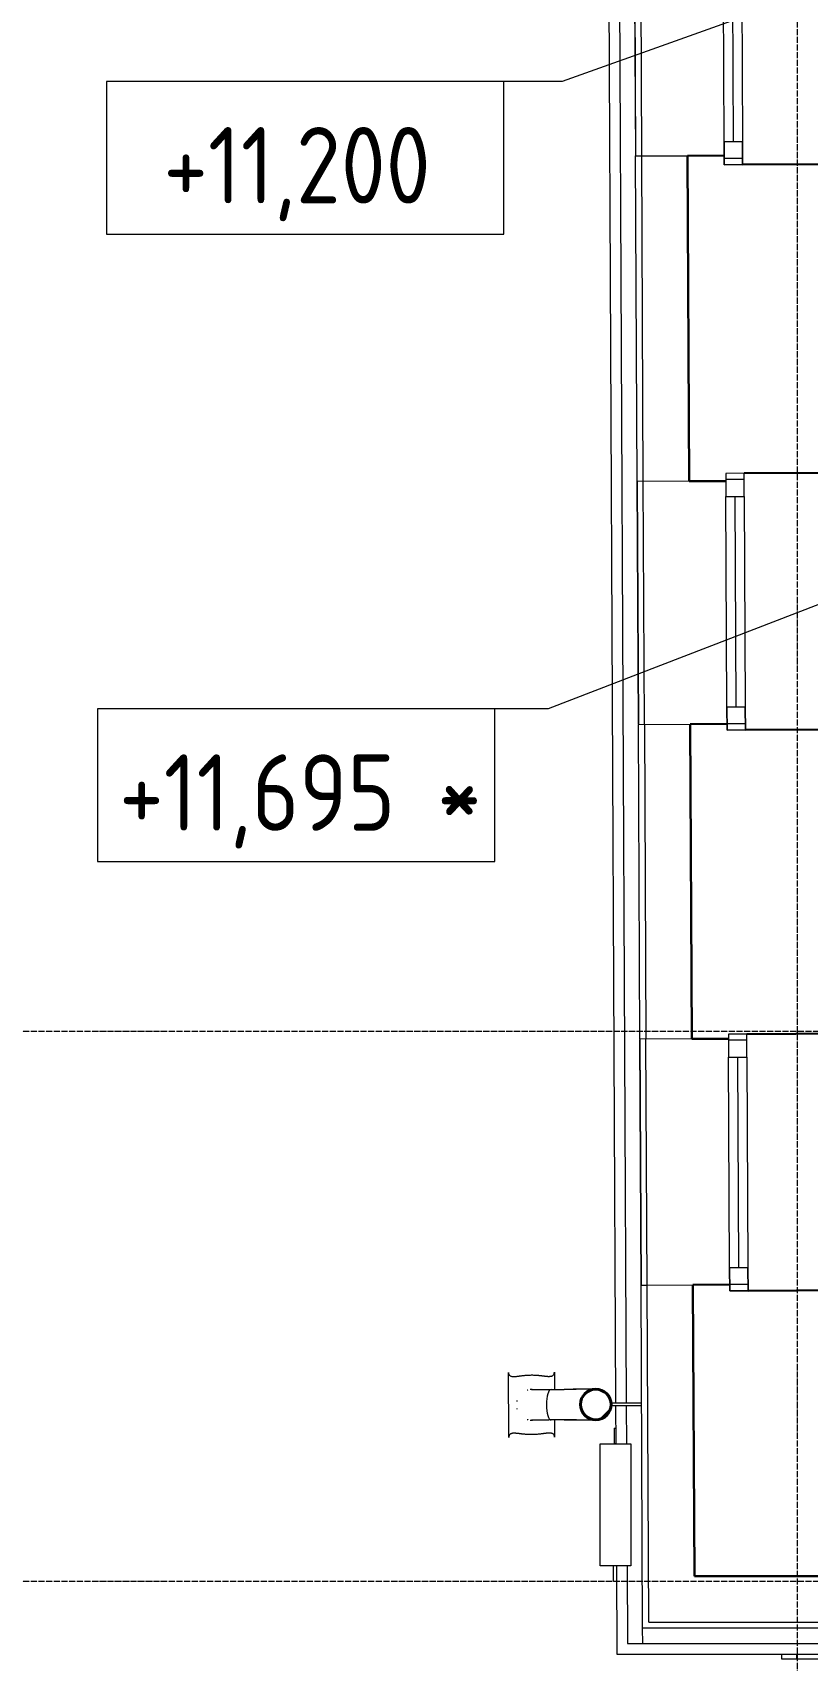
# Model space of a CAD drawing. Header units: millimetres. Extents: x -10438 to 68527, y -5058 to 44223.
# Drawn here: x -2504 to 32, y -264 to 5063 of the extents above; entities that cross this region are included whole.
import ezdxf

# ---------------------------------------------------------------- set-up
doc = ezdxf.new("R2010")
doc.units = ezdxf.units.MM
doc.linetypes.add('ADSK_Линия сетки', pattern=[25, 20, -2.5, 0, -2.5])
for name, color, linetype, lineweight in [('_ Окна', 7, 'Continuous', 9), ('Аннотация', 7, 'Continuous', 20), ('Обобщенные модели', 7, 'Continuous', 18), ('Окна', 7, 'Continuous', 9), ('Оси', 7, 'Continuous', 9), ('Отметки', 7, 'Continuous', 9), ('Стены наружные', 7, 'Continuous', 18), ('Стены несущие', 7, 'Continuous', 30), ('Стены отделка', 7, 'Continuous', 30)]:
    doc.layers.add(name, color=color, linetype=linetype, lineweight=lineweight)
doc.styles.add('GOST Common_2', font='GOST_Common.ttf', dxfattribs={"width": 0.9, "height": 250})

# ---------------------------------------------------------------- blocks, each defined once
blk = doc.blocks.new('Водосток - Тип 1 _карниз больше 490мм_-5158525-План потолков 3-го этажа')
at = {"layer": 'Обобщенные модели', "lineweight": 9}
h = blk.add_hatch(dxfattribs=at)
h.set_pattern_fill('FP_6', color=256, style=0, pattern_type=2)
h.set_pattern_definition([(314.728, (-451.3, -498.1), (106.568, 105.561), [])])
h.paths.add_polyline_path([(76.3, 171.1), (76.5, 148.3), (85.9, 128.8), (103.3, 115), (125, 110), (146.7, 115), (164.1, 128.8), (173.7, 148.9), (173.4, 171.8), (164.1, 191.2), (146.7, 205), (125, 210), (103.3, 205), (85.9, 191.2), (84.4, 188)])
at = {"layer": 'Обобщенные модели'}
for p, q in [((18.8, 445), (24.9, 445)), ((225.1, 445), (231.2, 445)), ((24.9, 295), (18.8, 295)), ((75, 223.8), (75, 306.2)), ((75, 263.6), (75, 306.2)), ((175, 306.2), (175, 223.8)), ((175, 306.2), (175, 263.6)), ((231.2, 295), (225.1, 295)), ((75, 223.8), (75, 266.4)), ((175, 266.4), (175, 223.8)), ((120, 10), (120, 109.1)), ((130, 109.1), (130, 10))]:
    blk.add_line(p, q, dxfattribs=at)
at = {"layer": 'Обобщенные модели', "flags": 128}
for points in [[(75, 266.4), (75, 272), (75, 277.6), (75, 283.1), (75, 288.5), (75, 293.8), (75, 298.9), (75, 304), (75, 308.9), (75, 313.6), (75, 318.2), (75, 322.7), (75, 327), (75, 331.1), (75, 335.1), (75, 338.8), (75, 342.4), (75, 345.7), (75, 348.9), (75, 351.9), (75, 354.6), (75, 357.2), (75, 359.5), (75, 361.6), (75, 363.4), (75, 365.1), (75, 366.5), (75, 367.7), (75, 368.6), (75, 369.3), (75, 369.8), (75, 370), (75, 370)], [(175, 370), (175, 369.9), (175, 369.5), (175, 368.9), (175, 368.1), (175, 367), (175, 365.7), (175, 364.2), (175, 362.4), (175, 360.4), (175, 358.2), (175, 355.7), (175, 353), (175, 350.2), (175, 347.1), (175, 343.8), (175, 340.3), (175, 336.6), (175, 332.8), (175, 328.7), (175, 324.5), (175, 320.1), (175, 315.6), (175, 310.9), (175, 306), (175, 301), (175, 295.9), (175, 290.7), (175, 285.4), (175, 279.9), (175, 274.4), (175, 268.7), (175, 266.4)], [(75, 263.6), (75, 258), (75, 252.4), (75, 246.9), (75, 241.5), (75, 236.2), (75, 231.1), (75, 226), (75, 221.1), (75, 216.4), (75, 211.8), (75, 207.3), (75, 203), (75, 198.9), (75, 194.9), (75, 191.2), (75, 187.6), (75, 184.3), (75, 181.1), (75, 178.1), (75, 175.4), (75, 173)], [(175, 173), (175, 174.3), (175, 177), (175, 179.8), (175, 182.9), (175, 186.2), (175, 189.7), (175, 193.4), (175, 197.2), (175, 201.3), (175, 205.5), (175, 209.9), (175, 214.4), (175, 219.1), (175, 224), (175, 229), (175, 234.1), (175, 239.3), (175, 244.6), (175, 250.1), (175, 255.6), (175, 261.3), (175, 263.6)]]:
    blk.add_lwpolyline(points, dxfattribs=at)
at = {"layer": 'Обобщенные модели'}
for centre, radius, start, end in [((125, 370), 50, 174.5444, 183.3856), ((125, 370), 50, 163.3249, 166.6752), ((125, 370), 50, 103.3248, 106.6752), ((125, 370), 50, 73.3248, 76.6752), ((125, 370), 50, 13.3248, 16.6751), ((125, 370), 50, 358.0284, 5.4556), ((125, 160), 52, 90, 270), ((125, 160), 52, 270, 90)]:
    blk.add_arc(centre, radius, start, end, dxfattribs=at)
at = {"layer": 'Обобщенные модели', "lineweight": 40}
for start, end in [(90, 270), (270, 90)]:
    blk.add_arc((125, 160), 50, start, end, dxfattribs=at)
at = {"layer": 'Обобщенные модели'}
for centre, major_axis, start_param, end_param in [((125, 306.2), (-50, 0), 4.712389, 6.283185), ((125, 306.2), (-50, 0), 4.712389, 6.283185), ((125, 306.2), (-50, 0), 3.141593, 4.712389), ((125, 306.2), (-50, 0), 3.141593, 4.712389), ((125, 223.8), (-50, 0), 6.107498, 6.283185), ((125, 223.8), (-50, 0), 6.107498, 6.283185), ((125, 223.8), (50, 0), 0, 0.175687), ((125, 223.8), (50, 0), 0, 0.175687)]:
    blk.add_ellipse(centre, major_axis=major_axis, ratio=0.309017, start_param=start_param, end_param=end_param, dxfattribs=at)
for points, knots in [([(18.8, 295), (21.1, 295), (25.1, 295.7), (28.9, 298.6), (30.8, 302.1), (31.6, 304.9), (32, 307.4), (32.1, 309.4), (32.2, 311.5), (32.2, 313.8), (32.1, 316.2), (31.9, 318.7), (31.6, 321.4), (31.3, 324.1), (31, 327), (30.6, 329.9), (30.2, 332.9), (29.8, 336), (29.4, 339.2), (29, 342.4), (28.7, 345.7), (28.3, 350.2), (27.8, 355.9), (27.4, 365.3), (27.4, 374.8), (27.8, 384.1), (28.3, 389.8), (28.7, 394.3), (29, 397.6), (29.4, 400.8), (29.8, 404), (30.2, 407.1), (30.6, 410.1), (31, 413.1), (31.3, 415.9), (31.6, 418.6), (31.9, 421.3), (32.1, 423.8), (32.2, 426.2), (32.2, 428.5), (32.1, 430.6), (32, 432.7), (31.6, 435.1), (30.8, 437.9), (28.9, 441.5), (25.1, 444.3), (21.1, 445), (18.8, 445)], [-1, -1, -1, -1, -0.941176, -0.882353, -0.852941, -0.823529, -0.808824, -0.794118, -0.779412, -0.764706, -0.75, -0.735294, -0.720588, -0.705882, -0.691176, -0.676471, -0.661765, -0.647059, -0.632353, -0.617647, -0.602941, -0.588235, -0.558824, -0.529412, -0.470588, -0.441176, -0.411765, -0.397059, -0.382353, -0.367647, -0.352941, -0.338235, -0.323529, -0.308824, -0.294118, -0.279412, -0.264706, -0.25, -0.235294, -0.220588, -0.205882, -0.191176, -0.176471, -0.147059, -0.117647, -0.058824, 0, 0, 0, 0]), ([(18.8, 445), (22.1, 445), (28.9, 445), (39.4, 445), (48.4, 445), (56, 445), (60.8, 445), (64.9, 445), (67.9, 445), (71, 445), (74.3, 445), (77.6, 445), (81, 445), (83.9, 445), (86.4, 445), (88.2, 445), (90.2, 445), (92.8, 445), (96.1, 445), (99.6, 445), (102.5, 445), (104.8, 445), (107.1, 445), (110.3, 445), (116, 445), (121.3, 445), (125, 445)], [-1, -1, -1, -1, -0.875, -0.75, -0.625, -0.5625, -0.5, -0.46875, -0.4375, -0.40625, -0.375, -0.34375, -0.3125, -0.28125, -0.265625, -0.25, -0.234375, -0.21875, -0.1875, -0.15625, -0.140625, -0.125, -0.109375, -0.09375, -0.0625, 0, 0, 0, 0]), ([(125, 445), (128.7, 445), (134, 445), (139.7, 445), (142.9, 445), (145.2, 445), (147.5, 445), (150.4, 445), (153.9, 445), (157.2, 445), (159.8, 445), (161.8, 445), (163.6, 445), (166.1, 445), (169, 445), (172.4, 445), (175.7, 445), (179, 445), (182.1, 445), (185.1, 445), (189.2, 445), (194, 445), (201.6, 445), (210.6, 445), (221.1, 445), (227.9, 445), (231.2, 445)], [-1, -1, -1, -1, -0.9375, -0.90625, -0.890625, -0.875, -0.859375, -0.84375, -0.8125, -0.78125, -0.765625, -0.75, -0.734375, -0.71875, -0.6875, -0.65625, -0.625, -0.59375, -0.5625, -0.53125, -0.5, -0.4375, -0.375, -0.25, -0.125, 0, 0, 0, 0]), ([(231.2, 445), (228.9, 445), (224.9, 444.3), (221.1, 441.4), (219.2, 437.9), (218.4, 435.1), (218, 432.6), (217.9, 430.6), (217.8, 428.5), (217.8, 426.2), (217.9, 423.8), (218.1, 421.3), (218.4, 418.6), (218.7, 415.9), (219, 413), (219.4, 410.1), (219.8, 407.1), (220.2, 404), (220.6, 400.8), (221, 397.6), (221.3, 394.3), (221.7, 389.8), (222.2, 384.1), (222.6, 374.7), (222.6, 365.2), (222.2, 355.9), (221.7, 350.2), (221.3, 345.7), (221, 342.4), (220.6, 339.2), (220.2, 336), (219.8, 332.9), (219.4, 329.9), (219, 326.9), (218.7, 324.1), (218.4, 321.4), (218.1, 318.7), (217.9, 316.2), (217.8, 313.8), (217.8, 311.5), (217.9, 309.4), (218, 307.3), (218.4, 304.9), (219.2, 302.1), (221.1, 298.5), (224.9, 295.7), (228.9, 295), (231.2, 295)], [-1, -1, -1, -1, -0.941176, -0.882353, -0.852941, -0.823529, -0.808824, -0.794118, -0.779412, -0.764706, -0.75, -0.735294, -0.720588, -0.705882, -0.691176, -0.676471, -0.661765, -0.647059, -0.632353, -0.617647, -0.602941, -0.588235, -0.558824, -0.529412, -0.470588, -0.441176, -0.411765, -0.397059, -0.382353, -0.367647, -0.352941, -0.338235, -0.323529, -0.308824, -0.294118, -0.279412, -0.264706, -0.25, -0.235294, -0.220588, -0.205882, -0.191176, -0.176471, -0.147059, -0.117647, -0.058824, 0, 0, 0, 0]), ([(74.3, 295), (73.2, 295), (71, 295), (67.9, 295), (64.9, 295), (60.8, 295), (56, 295), (48.4, 295), (39.4, 295), (28.9, 295), (22.1, 295), (18.8, 295)], [-0.625, -0.625, -0.625, -0.625, -0.59375, -0.5625, -0.53125, -0.5, -0.4375, -0.375, -0.25, -0.125, 0, 0, 0, 0]), ([(231.2, 295), (227.9, 295), (221.1, 295), (210.6, 295), (201.6, 295), (194, 295), (189.2, 295), (185.1, 295), (182.1, 295), (179, 295), (176.8, 295), (175.7, 295)], [-1, -1, -1, -1, -0.875, -0.75, -0.625, -0.5625, -0.5, -0.46875, -0.4375, -0.40625, -0.375, -0.375, -0.375, -0.375])]:
    blk.add_open_spline(points, degree=3, knots=knots, dxfattribs=at)
blk = doc.blocks.new('окна_rehau_однопольное_фрамуга_сверху - 800х2240 _нов_ ОК-41-6199555-План потолков 3-го этажа')
at = {"layer": '_ Окна', "lineweight": 18}
for p, q in [((-420, 75), (-420, 135)), ((-420, 135), (-344, 135)), ((-344, 135), (-344, 75)), ((344, 135), (344, 75)), ((420, 135), (344, 135)), ((420, 75), (420, 135)), ((-344, 75), (-420, 75)), ((344, 75), (420, 75))]:
    blk.add_line(p, q, dxfattribs=at)
at = {"layer": '_ Окна'}
for p, q in [((-400, 75), (-400, 135)), ((400, 75), (400, 135)), ((-344, 105), (344, 105))]:
    blk.add_line(p, q, dxfattribs=at)
at = {"layer": 'Окна'}
for p, q in [((-420, 135), (-420, 75)), ((-344, 135), (-420, 135)), ((-344, 135), (344, 135)), ((420, 135), (344, 135)), ((420, 75), (420, 135)), ((-420, 75), (-344, 75)), ((344, 75), (-344, 75)), ((344, 75), (420, 75))]:
    blk.add_line(p, q, dxfattribs=at)
blk = doc.blocks.new('окна_rehau_однопольное_фрамуга_сверху - 800х2240 _нов_ ОК-41-6199553-План потолков 3-го этажа')
at = {"layer": '_ Окна', "lineweight": 18}
for p, q in [((-420, 75), (-420, 135)), ((-420, 135), (-344, 135)), ((-344, 135), (-344, 75)), ((344, 135), (344, 75)), ((420, 135), (344, 135)), ((420, 75), (420, 135)), ((-344, 75), (-420, 75)), ((344, 75), (420, 75))]:
    blk.add_line(p, q, dxfattribs=at)
at = {"layer": '_ Окна'}
for p, q in [((-400, 75), (-400, 135)), ((400, 75), (400, 135)), ((-344, 105), (344, 105))]:
    blk.add_line(p, q, dxfattribs=at)
at = {"layer": 'Окна'}
for p, q in [((-420, 135), (-420, 75)), ((-344, 135), (-420, 135)), ((-344, 135), (344, 135)), ((420, 135), (344, 135)), ((420, 75), (420, 135)), ((-420, 75), (-344, 75)), ((344, 75), (-344, 75)), ((344, 75), (420, 75))]:
    blk.add_line(p, q, dxfattribs=at)
blk = doc.blocks.new('окна_rehau_однопольное_фрамуга_сверху - 800х2240 _нов_ ОК-41-6199551-План потолков 3-го этажа')
at = {"layer": '_ Окна', "lineweight": 18}
for p, q in [((-420, 75), (-420, 135)), ((-420, 135), (-344, 135)), ((-344, 135), (-344, 75)), ((344, 135), (344, 75)), ((420, 135), (344, 135)), ((420, 75), (420, 135)), ((-344, 75), (-420, 75)), ((344, 75), (420, 75))]:
    blk.add_line(p, q, dxfattribs=at)
at = {"layer": '_ Окна'}
for p, q in [((-400, 75), (-400, 135)), ((400, 75), (400, 135)), ((-344, 105), (344, 105))]:
    blk.add_line(p, q, dxfattribs=at)
at = {"layer": 'Окна'}
for p, q in [((-420, 135), (-420, 75)), ((-344, 135), (-420, 135)), ((-344, 135), (344, 135)), ((420, 135), (344, 135)), ((420, 75), (420, 135)), ((-420, 75), (-344, 75)), ((344, 75), (-344, 75)), ((344, 75), (420, 75))]:
    blk.add_line(p, q, dxfattribs=at)
blk = doc.blocks.new('Высотные отметки - Рамка-12095-План потолков 3-го этажа')
at = {"layer": 'Аннотация'}
for p, q in [((-6.5, 0), (-6.5, 5)), ((-6.5, 5), (6.5, 5)), ((6.5, 5), (6.5, 0)), ((6.5, 0), (-6.5, 0))]:
    blk.add_line(p, q, dxfattribs=at)

msp = doc.modelspace()

# ---------------------------------------------------------------- linework, layer by layer
at = {"layer": 'Оси', "linetype": 'ADSK_Линия сетки'}
for p, q in [((-0.435, -4258.205), (-0.435, 44222.998)), ((-9638.275, 1795), (50122.26, 1795)), ((-9638.275, -5), (50122.26, -5))]:
    msp.add_line(p, q, dxfattribs=at)
at = {"layer": 'Отметки', "lineweight": 20}
for p, q in [((1063.274, 5558.596), (-770.43, 4903.069)), ((-770.43, 4903.069), (-1611.986, 4903.069)), ((459.942, 3342.328), (-817.029, 2850.283)), ((-817.029, 2850.283), (-1641.144, 2850.283))]:
    msp.add_line(p, q, dxfattribs=at)
at = {"layer": 'Стены наружные'}
for p, q in [((-596.042, 7978.59), (-560.849, 578.297)), ((-629.136, 7577.642), (-595.849, 578.256)), ((-533.94, 5433.93), (-530.254, 4658.939)), ((-510.255, 4659.034), (-513.94, 5434.025)), ((-534.931, 5431.969), (-531.258, 4659.745)), ((-531.258, 4659.745), (-530.258, 4659.749)), ((-525.188, 3593.552), (-526.188, 3593.547)), ((-526.188, 3593.547), (-522.418, 2800.817)), ((-525.19, 3593.951), (-521.409, 2798.96)), ((-501.409, 2799.055), (-505.19, 3594.046)), ((-522.418, 2800.817), (-521.418, 2800.822)), ((-516.502, 1767.015), (-517.502, 1767.01)), ((-517.502, 1767.01), (-513.688, 965.012)), ((-516.511, 1768.971), (-512.683, 963.98)), ((-492.683, 964.075), (-496.511, 1769.066)), ((-513.688, 965.012), (-512.688, 965.016)), ((-595.804, 568.65), (-595.214, 444.747)), ((-560.804, 568.816), (-560.214, 444.747)), ((-600.469, 495.625), (-600.848, 445.626)), ((-600.469, 495.625), (-595.456, 495.587)), ((-600.848, 445.626), (-595.218, 445.583)), ((-603.891, 44.747), (-604.263, -4.361)), ((-593.312, 44.747), (-591.939, -243.902)), ((-558.312, 44.747), (-557.105, -208.902)), ((-604.263, -4.361), (-593.078, -4.446)), ((-507.105, -208.902), (-507.343, -158.902)), ((-557.105, -208.902), (1468.657, -208.902)), ((-591.939, -243.902), (7933.134, -243.902)), ((-53.032, -243.902), (-53.032, -258.902)), ((-53.032, -258.902), (446.968, -258.902)), ((-3.032, -258.902), (-3.032, -243.902))]:
    msp.add_line(p, q, dxfattribs=at)
at = {"layer": 'Стены несущие'}
for p, q in [((-360.256, 4659.747), (-240.258, 4660.318)), ((-360.256, 4659.747), (-355.192, 3594.759)), ((-180.116, 4630.603), (126.975, 4632.064)), ((-235.193, 3595.33), (-355.192, 3594.759)), ((154.684, 3622.184), (-175.313, 3620.615)), ((-351.411, 2799.768), (-231.412, 2800.339)), ((-351.411, 2799.768), (-346.513, 1769.78)), ((-171.318, 2780.624), (146.08, 2782.134)), ((-226.514, 1770.35), (-346.513, 1769.78)), ((163.41, 1787.205), (-166.586, 1785.636)), ((-342.685, 964.789), (-222.686, 965.359)), ((-338.149, 11.098), (-342.685, 964.789)), ((-162.592, 945.645), (165.031, 947.203)), ((7678.134, 11.098), (-338.149, 11.098))]:
    msp.add_line(p, q, dxfattribs=at)
at = {"layer": 'Стены отделка', "lineweight": 9}
for p, q in [((-530.254, 4658.939), (-510.255, 4659.034)), ((-525.19, 3593.951), (-530.254, 4658.939)), ((-510.255, 4659.034), (-360.256, 4659.747)), ((-510.255, 4659.034), (-510.255, 4659.034)), ((-505.19, 3594.046), (-510.255, 4659.034)), ((-355.192, 3594.759), (-525.19, 3593.951)), ((-521.409, 2798.96), (-351.411, 2799.768)), ((-516.511, 1768.971), (-521.409, 2798.96)), ((-501.409, 2799.055), (-496.511, 1769.066)), ((-346.513, 1769.78), (-516.511, 1768.971)), ((-512.683, 963.98), (-492.683, 964.075)), ((-507.343, -158.902), (-512.683, 963.98)), ((-492.683, 964.075), (-342.685, 964.789)), ((-492.683, 964.075), (-492.683, 964.075)), ((-487.438, -138.902), (-492.683, 964.075)), ((-646.279, 44.747), (-646.279, 444.747)), ((-646.279, 444.747), (-546.279, 444.747)), ((-546.279, 444.747), (-546.279, 44.747)), ((-546.279, 44.747), (-646.279, 44.747)), ((7848.134, -158.902), (-507.343, -158.902)), ((-487.438, -138.902), (7828.134, -138.902))]:
    msp.add_line(p, q, dxfattribs=at)

# ---------------------------------------------------------------- block references
at = {"layer": 'Обобщенные модели', "rotation": 90.27247415019644}
msp.add_blockref('Водосток - Тип 1 _карниз больше 490мм_-5158525-План потолков 3-го этажа', (-500.233, 448.933), dxfattribs=at)
at = {"layer": 'Окна', "rotation": 90.2724741501968}
for name, p in [('окна_rehau_однопольное_фрамуга_сверху - 800х2240 _нов_ ОК-41-6199555-План потолков 3-го этажа', (-107.114, 5050.955)), ('окна_rehau_однопольное_фрамуга_сверху - 800х2240 _нов_ ОК-41-6199553-План потолков 3-го этажа', (-98.316, 3200.976)), ('окна_rehau_однопольное_фрамуга_сверху - 800х2240 _нов_ ОК-41-6199551-План потолков 3-го этажа', (-89.59, 1365.997))]:
    msp.add_blockref(name, p, dxfattribs=at)
at = {"layer": 'Отметки', "lineweight": 20, "extrusion": (0, 0, -1), "xscale": 99.99999999999993, "yscale": 99.99999999999993, "zscale": 99.99999999999993, "rotation": 180}
for p in [(1611.986, 4903.069), (1641.144, 2850.283)]:
    msp.add_blockref('Высотные отметки - Рамка-12095-План потолков 3-го этажа', p, dxfattribs=at)

# ---------------------------------------------------------------- texts
at = {"layer": 'Отметки', "lineweight": 20, "char_height": 250, "attachment_point": 1, "line_spacing_factor": 1.022761, "style": 'GOST Common_2'}
for s, insert, width in [('+11,200', (-2075.861, 4753.626), 1113.30067), ('+11,695 *', (-2220.674, 2700.84), 1390.87157)]:
    msp.add_mtext(s, dxfattribs=dict(at, insert=insert, width=width))

doc.saveas('drawing.dxf')
